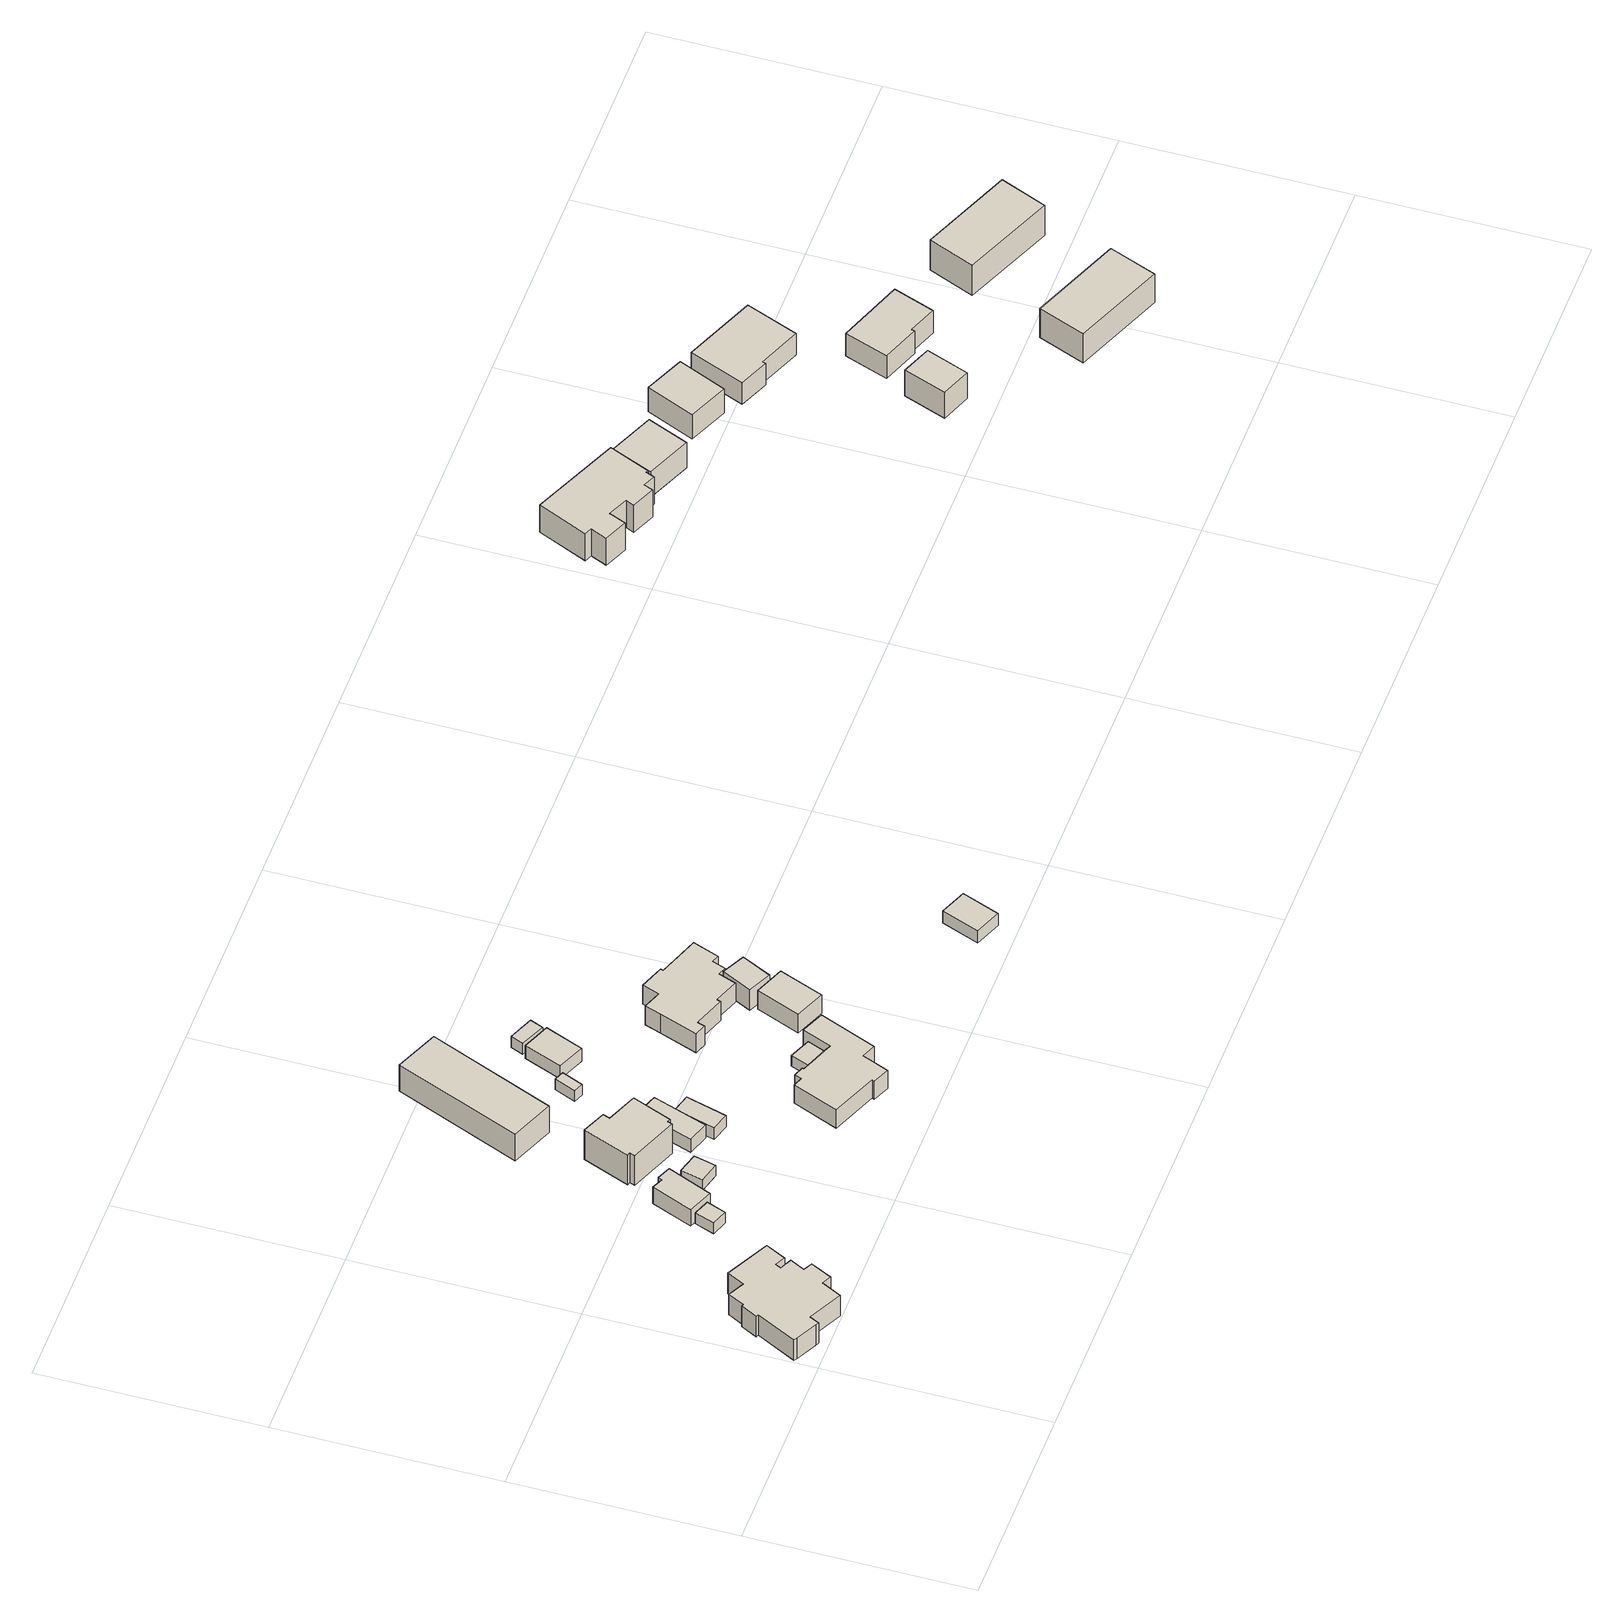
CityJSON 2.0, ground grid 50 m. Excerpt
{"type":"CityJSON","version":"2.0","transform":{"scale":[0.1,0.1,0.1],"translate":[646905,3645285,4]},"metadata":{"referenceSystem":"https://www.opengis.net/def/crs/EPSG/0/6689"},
"CityObjects":{
"building1":{"type":"Building","attributes":{"対照番号":"32288","class":"3001","usage":"411","yearOfConstruction":1990,"measuredHeight":8.7,"storeysAboveGround":1,"storeysBelowGround":0,"RiverFloodingRiskAttribute.description":"1","RiverFloodingRiskAttribute.rank":"3","RiverFloodingRiskAttribute.depth":3.12,"RiverFloodingRiskAttribute.adminType":"1","RiverFloodingRiskAttribute.scale":"2","RiverFloodingRiskAttribute.duration":60.3,"HighTideRiskAttribute.description":"1","HighTideRiskAttribute.rankOrg":"4","HighTideRiskAttribute.depth":1.62,"BuildingDetailAttribute.totalFloorArea":194,"BuildingDetailAttribute.buildingFootprintArea":194,"BuildingDetailAttribute.buildingStructureType":"601","BuildingDetailAttribute.buildingStructureOrgType":"601","BuildingDetailAttribute.urbanPlanType":"21","BuildingDetailAttribute.majorUsage":"411","BuildingDetailAttribute.orgUsage2":"4111","BuildingDetailAttribute.surveyYear":2022,"BuildingIDAttribute.prefecture":"43","BuildingIDAttribute.city":"43206"},"geometry":[{"type":"Solid","lod":"1","boundaries":[[[[0,1,2,3,4,5,6,7,8,9,10,11,12,13,14,15,16,17,18,19,20,21]],[[20,22,23,21]],[[19,24,22,20]],[[18,25,24,19]],[[17,26,25,18]],[[16,27,26,17]],[[15,28,27,16]],[[14,29,28,15]],[[13,30,29,14]],[[12,31,30,13]],[[11,32,31,12]],[[10,33,32,11]],[[9,34,33,10]],[[8,35,34,9]],[[7,36,35,8]],[[6,37,36,7]],[[5,38,37,6]],[[4,39,38,5]],[[3,40,39,4]],[[2,41,40,3]],[[1,42,41,2]],[[0,43,42,1]],[[21,23,43,0]],[[22,24,25,26,27,28,29,30,31,32,33,34,35,36,37,38,39,40,41,42,43,23]]]]}]},
"building2":{"type":"Building","attributes":{"対照番号":"32298","class":"3001","usage":"411","yearOfConstruction":"0001","measuredHeight":3.8,"storeysAboveGround":1,"storeysBelowGround":0,"RiverFloodingRiskAttribute.description":"1","RiverFloodingRiskAttribute.rank":"3","RiverFloodingRiskAttribute.depth":3.65,"RiverFloodingRiskAttribute.adminType":"1","RiverFloodingRiskAttribute.scale":"2","RiverFloodingRiskAttribute.duration":28.4,"HighTideRiskAttribute.description":"1","HighTideRiskAttribute.rankOrg":"4","HighTideRiskAttribute.depth":1.99,"BuildingDetailAttribute.totalFloorArea":18,"BuildingDetailAttribute.buildingFootprintArea":18,"BuildingDetailAttribute.buildingStructureType":"601","BuildingDetailAttribute.buildingStructureOrgType":"601","BuildingDetailAttribute.urbanPlanType":"21","BuildingDetailAttribute.majorUsage":"411","BuildingDetailAttribute.orgUsage2":"4111","BuildingDetailAttribute.surveyYear":2022,"BuildingIDAttribute.prefecture":"43","BuildingIDAttribute.city":"43206"},"geometry":[{"type":"Solid","lod":"1","boundaries":[[[[44,45,46,47]],[[46,48,49,47]],[[45,50,48,46]],[[44,51,50,45]],[[47,49,51,44]],[[48,50,51,49]]]]}]},
"building3":{"type":"Building","attributes":{"対照番号":"32300","class":"3001","usage":"411","yearOfConstruction":"0001","measuredHeight":5.2,"storeysAboveGround":2,"storeysBelowGround":0,"RiverFloodingRiskAttribute.description":"1","RiverFloodingRiskAttribute.rank":"3","RiverFloodingRiskAttribute.depth":3.35,"RiverFloodingRiskAttribute.adminType":"1","RiverFloodingRiskAttribute.scale":"2","RiverFloodingRiskAttribute.duration":28.4,"HighTideRiskAttribute.description":"1","HighTideRiskAttribute.rankOrg":"4","HighTideRiskAttribute.depth":1.84,"BuildingDetailAttribute.totalFloorArea":95,"BuildingDetailAttribute.buildingFootprintArea":63,"BuildingDetailAttribute.buildingStructureType":"601","BuildingDetailAttribute.buildingStructureOrgType":"601","BuildingDetailAttribute.urbanPlanType":"21","BuildingDetailAttribute.majorUsage":"411","BuildingDetailAttribute.orgUsage2":"4111","BuildingDetailAttribute.surveyYear":2022,"BuildingIDAttribute.prefecture":"43","BuildingIDAttribute.city":"43206"},"geometry":[{"type":"Solid","lod":"1","boundaries":[[[[52,53,54,55,56,57]],[[56,58,59,57]],[[55,60,58,56]],[[54,61,60,55]],[[53,62,61,54]],[[52,63,62,53]],[[57,59,63,52]],[[58,60,61,62,63,59]]]]}]},
"building4":{"type":"Building","attributes":{"対照番号":"32299","class":"3001","usage":"411","yearOfConstruction":"0001","measuredHeight":-9999,"storeysAboveGround":1,"storeysBelowGround":0,"RiverFloodingRiskAttribute.description":"1","RiverFloodingRiskAttribute.rank":"3","RiverFloodingRiskAttribute.depth":3.35,"RiverFloodingRiskAttribute.adminType":"1","RiverFloodingRiskAttribute.scale":"2","RiverFloodingRiskAttribute.duration":28.4,"HighTideRiskAttribute.description":"1","HighTideRiskAttribute.rankOrg":"4","HighTideRiskAttribute.depth":1.62,"BuildingDetailAttribute.totalFloorArea":25,"BuildingDetailAttribute.buildingFootprintArea":25,"BuildingDetailAttribute.buildingStructureType":"601","BuildingDetailAttribute.buildingStructureOrgType":"601","BuildingDetailAttribute.urbanPlanType":"21","BuildingDetailAttribute.majorUsage":"411","BuildingDetailAttribute.orgUsage2":"4111","BuildingDetailAttribute.surveyYear":2022,"BuildingIDAttribute.prefecture":"43","BuildingIDAttribute.city":"43206"},"geometry":[{"type":"Solid","lod":"1","boundaries":[[[[64,65,66,67]],[[66,68,69,67]],[[65,70,68,66]],[[64,71,70,65]],[[67,69,71,64]],[[68,70,71,69]]]]}]},
"building5":{"type":"Building","attributes":{"対照番号":"32366","class":"3001","usage":"411","yearOfConstruction":2004,"measuredHeight":9.6,"storeysAboveGround":2,"storeysBelowGround":0,"RiverFloodingRiskAttribute.description":"1","RiverFloodingRiskAttribute.rank":"1","RiverFloodingRiskAttribute.depth":0.43,"RiverFloodingRiskAttribute.adminType":"1","RiverFloodingRiskAttribute.scale":"1","RiverFloodingRiskAttribute.duration":62.7,"HighTideRiskAttribute.description":"1","HighTideRiskAttribute.rankOrg":"4","HighTideRiskAttribute.depth":1.63,"BuildingDetailAttribute.totalFloorArea":140,"BuildingDetailAttribute.buildingFootprintArea":93,"BuildingDetailAttribute.buildingStructureType":"601","BuildingDetailAttribute.buildingStructureOrgType":"601","BuildingDetailAttribute.urbanPlanType":"21","BuildingDetailAttribute.majorUsage":"411","BuildingDetailAttribute.orgUsage2":"4111","BuildingDetailAttribute.surveyYear":2022,"BuildingIDAttribute.prefecture":"43","BuildingIDAttribute.city":"43206"},"geometry":[{"type":"Solid","lod":"1","boundaries":[[[[72,73,74,75,76,77,78,79,80,81]],[[80,82,83,81]],[[79,84,82,80]],[[78,85,84,79]],[[77,86,85,78]],[[76,87,86,77]],[[75,88,87,76]],[[74,89,88,75]],[[73,90,89,74]],[[72,91,90,73]],[[81,83,91,72]],[[82,84,85,86,87,88,89,90,91,83]]]]}]},
"building6":{"type":"Building","attributes":{"対照番号":"32364","class":"3001","usage":"411","yearOfConstruction":1991,"measuredHeight":5.1,"storeysAboveGround":1,"storeysBelowGround":0,"RiverFloodingRiskAttribute.description":"1","RiverFloodingRiskAttribute.rank":"3","RiverFloodingRiskAttribute.depth":3.1,"RiverFloodingRiskAttribute.adminType":"1","RiverFloodingRiskAttribute.scale":"2","RiverFloodingRiskAttribute.duration":22.8,"HighTideRiskAttribute.description":"1","HighTideRiskAttribute.rankOrg":"4","HighTideRiskAttribute.depth":1.62,"BuildingDetailAttribute.totalFloorArea":41,"BuildingDetailAttribute.buildingFootprintArea":41,"BuildingDetailAttribute.buildingStructureType":"601","BuildingDetailAttribute.buildingStructureOrgType":"601","BuildingDetailAttribute.urbanPlanType":"21","BuildingDetailAttribute.majorUsage":"411","BuildingDetailAttribute.orgUsage2":"4111","BuildingDetailAttribute.surveyYear":2022,"BuildingIDAttribute.prefecture":"43","BuildingIDAttribute.city":"43206"},"geometry":[{"type":"Solid","lod":"1","boundaries":[[[[92,93,94,95]],[[94,96,97,95]],[[93,98,96,94]],[[92,99,98,93]],[[95,97,99,92]],[[96,98,99,97]]]]}]},
"building7":{"type":"Building","attributes":{"対照番号":"32301","class":"3001","usage":"411","yearOfConstruction":1991,"measuredHeight":3.8,"storeysAboveGround":1,"storeysBelowGround":0,"RiverFloodingRiskAttribute.description":"1","RiverFloodingRiskAttribute.rank":"3","RiverFloodingRiskAttribute.depth":3.13,"RiverFloodingRiskAttribute.adminType":"1","RiverFloodingRiskAttribute.scale":"2","RiverFloodingRiskAttribute.duration":22.8,"HighTideRiskAttribute.description":"1","HighTideRiskAttribute.rankOrg":"4","HighTideRiskAttribute.depth":1.7,"BuildingDetailAttribute.totalFloorArea":40,"BuildingDetailAttribute.buildingFootprintArea":40,"BuildingDetailAttribute.buildingStructureType":"601","BuildingDetailAttribute.buildingStructureOrgType":"601","BuildingDetailAttribute.urbanPlanType":"21","BuildingDetailAttribute.majorUsage":"411","BuildingDetailAttribute.orgUsage2":"4111","BuildingDetailAttribute.surveyYear":2022,"BuildingIDAttribute.prefecture":"43","BuildingIDAttribute.city":"43206"},"geometry":[{"type":"Solid","lod":"1","boundaries":[[[[100,101,102,103]],[[102,104,105,103]],[[101,106,104,102]],[[100,107,106,101]],[[103,105,107,100]],[[104,106,107,105]]]]}]},
"building8":{"type":"Building","attributes":{"対照番号":"32367","class":"3001","usage":"412","yearOfConstruction":2014,"measuredHeight":8.2,"storeysAboveGround":2,"storeysBelowGround":0,"RiverFloodingRiskAttribute.description":"1","RiverFloodingRiskAttribute.rank":"1","RiverFloodingRiskAttribute.depth":0.43,"RiverFloodingRiskAttribute.adminType":"1","RiverFloodingRiskAttribute.scale":"1","RiverFloodingRiskAttribute.duration":63.8,"HighTideRiskAttribute.description":"1","HighTideRiskAttribute.rankOrg":"4","HighTideRiskAttribute.depth":3,"BuildingDetailAttribute.totalFloorArea":377,"BuildingDetailAttribute.buildingFootprintArea":252,"BuildingDetailAttribute.buildingStructureType":"601","BuildingDetailAttribute.buildingStructureOrgType":"601","BuildingDetailAttribute.urbanPlanType":"21","BuildingDetailAttribute.majorUsage":"412","BuildingDetailAttribute.orgUsage2":"4121","BuildingDetailAttribute.surveyYear":2022,"BuildingIDAttribute.prefecture":"43","BuildingIDAttribute.city":"43206"},"geometry":[{"type":"Solid","lod":"1","boundaries":[[[[108,109,110,111]],[[110,112,113,111]],[[109,114,112,110]],[[108,115,114,109]],[[111,113,115,108]],[[112,114,115,113]]]]}]},
"building9":{"type":"Building","attributes":{"class":"3001","usage":"461","yearOfConstruction":"0001","measuredHeight":-9999,"storeysAboveGround":9999,"storeysBelowGround":9999,"RiverFloodingRiskAttribute.description":"1","RiverFloodingRiskAttribute.rank":"3","RiverFloodingRiskAttribute.depth":3.61,"RiverFloodingRiskAttribute.adminType":"1","RiverFloodingRiskAttribute.scale":"2","RiverFloodingRiskAttribute.duration":25.5,"HighTideRiskAttribute.description":"1","HighTideRiskAttribute.rankOrg":"4","HighTideRiskAttribute.depth":2.07,"BuildingDetailAttribute.totalFloorArea":-9999,"BuildingDetailAttribute.buildingFootprintArea":-9999,"BuildingDetailAttribute.buildingStructureType":"611","BuildingDetailAttribute.buildingStructureOrgType":"611","BuildingDetailAttribute.urbanPlanType":"21","BuildingDetailAttribute.majorUsage":"461","BuildingDetailAttribute.orgUsage2":"9999","BuildingDetailAttribute.surveyYear":"0001","BuildingIDAttribute.prefecture":"43","BuildingIDAttribute.city":"43206"},"geometry":[{"type":"Solid","lod":"1","boundaries":[[[[116,117,118,119]],[[118,120,121,119]],[[117,122,120,118]],[[116,123,122,117]],[[119,121,123,116]],[[120,122,123,121]]]]}]},
"building10":{"type":"Building","attributes":{"class":"3001","usage":"411","yearOfConstruction":2005,"measuredHeight":8.3,"storeysAboveGround":2,"storeysBelowGround":0,"RiverFloodingRiskAttribute.description":"1","RiverFloodingRiskAttribute.rank":"3","RiverFloodingRiskAttribute.depth":3.35,"RiverFloodingRiskAttribute.adminType":"1","RiverFloodingRiskAttribute.scale":"2","RiverFloodingRiskAttribute.duration":25.8,"HighTideRiskAttribute.description":"1","HighTideRiskAttribute.rankOrg":"4","HighTideRiskAttribute.depth":1.9,"BuildingDetailAttribute.totalFloorArea":169,"BuildingDetailAttribute.buildingFootprintArea":109,"BuildingDetailAttribute.buildingStructureType":"601","BuildingDetailAttribute.buildingStructureOrgType":"601","BuildingDetailAttribute.urbanPlanType":"21","BuildingDetailAttribute.majorUsage":"411","BuildingDetailAttribute.orgUsage2":"4111","BuildingDetailAttribute.surveyYear":2022,"BuildingIDAttribute.prefecture":"43","BuildingIDAttribute.city":"43206"},"geometry":[{"type":"Solid","lod":"1","boundaries":[[[[124,125,126,127,128,129,130,131,132,133,134,135,136,137,138,139,140,141]],[[140,142,143,141]],[[139,144,142,140]],[[138,145,144,139]],[[137,146,145,138]],[[136,147,146,137]],[[135,148,147,136]],[[134,149,148,135]],[[133,150,149,134]],[[132,151,150,133]],[[131,152,151,132]],[[130,153,152,131]],[[129,154,153,130]],[[128,155,154,129]],[[127,156,155,128]],[[126,157,156,127]],[[125,158,157,126]],[[124,159,158,125]],[[141,143,159,124]],[[142,144,145,146,147,148,149,150,151,152,153,154,155,156,157,158,159,143]]]]}]},
"building11":{"type":"Building","attributes":{"class":"3003","usage":"461","yearOfConstruction":"0001","measuredHeight":-9999,"storeysAboveGround":9999,"storeysBelowGround":9999,"RiverFloodingRiskAttribute.description":"1","RiverFloodingRiskAttribute.rank":"3","RiverFloodingRiskAttribute.depth":3.3,"RiverFloodingRiskAttribute.adminType":"1","RiverFloodingRiskAttribute.scale":"2","RiverFloodingRiskAttribute.duration":25.8,"HighTideRiskAttribute.description":"1","HighTideRiskAttribute.rankOrg":"4","HighTideRiskAttribute.depth":1.84,"BuildingDetailAttribute.totalFloorArea":-9999,"BuildingDetailAttribute.buildingFootprintArea":-9999,"BuildingDetailAttribute.buildingStructureType":"611","BuildingDetailAttribute.buildingStructureOrgType":"611","BuildingDetailAttribute.urbanPlanType":"21","BuildingDetailAttribute.majorUsage":"461","BuildingDetailAttribute.orgUsage2":"9999","BuildingDetailAttribute.surveyYear":"0001","BuildingIDAttribute.prefecture":"43","BuildingIDAttribute.city":"43206"},"geometry":[{"type":"Solid","lod":"1","boundaries":[[[[160,161,162,163,164,165]],[[164,166,167,165]],[[163,168,166,164]],[[162,169,168,163]],[[161,170,169,162]],[[160,171,170,161]],[[165,167,171,160]],[[166,168,169,170,171,167]]]]}]},
"building12":{"type":"Building","attributes":{"class":"3001","usage":"461","yearOfConstruction":"0001","measuredHeight":4,"storeysAboveGround":9999,"storeysBelowGround":9999,"RiverFloodingRiskAttribute.description":"1","RiverFloodingRiskAttribute.rank":"3","RiverFloodingRiskAttribute.depth":3.27,"RiverFloodingRiskAttribute.adminType":"1","RiverFloodingRiskAttribute.scale":"2","RiverFloodingRiskAttribute.duration":27.8,"HighTideRiskAttribute.description":"1","HighTideRiskAttribute.rankOrg":"4","HighTideRiskAttribute.depth":1.84,"BuildingDetailAttribute.totalFloorArea":-9999,"BuildingDetailAttribute.buildingFootprintArea":-9999,"BuildingDetailAttribute.buildingStructureType":"611","BuildingDetailAttribute.buildingStructureOrgType":"611","BuildingDetailAttribute.urbanPlanType":"21","BuildingDetailAttribute.majorUsage":"461","BuildingDetailAttribute.orgUsage2":"9999","BuildingDetailAttribute.surveyYear":"0001","BuildingIDAttribute.prefecture":"43","BuildingIDAttribute.city":"43206"},"geometry":[{"type":"Solid","lod":"1","boundaries":[[[[172,173,174,175]],[[174,176,177,175]],[[173,178,176,174]],[[172,179,178,173]],[[175,177,179,172]],[[176,178,179,177]]]]}]},
"building13":{"type":"Building","attributes":{"class":"3001","usage":"461","yearOfConstruction":"0001","measuredHeight":3.3,"storeysAboveGround":9999,"storeysBelowGround":9999,"RiverFloodingRiskAttribute.description":"1","RiverFloodingRiskAttribute.rank":"3","RiverFloodingRiskAttribute.depth":3.32,"RiverFloodingRiskAttribute.adminType":"1","RiverFloodingRiskAttribute.scale":"2","RiverFloodingRiskAttribute.duration":27.8,"HighTideRiskAttribute.description":"1","HighTideRiskAttribute.rankOrg":"4","HighTideRiskAttribute.depth":1.83,"BuildingDetailAttribute.totalFloorArea":-9999,"BuildingDetailAttribute.buildingFootprintArea":-9999,"BuildingDetailAttribute.buildingStructureType":"611","BuildingDetailAttribute.buildingStructureOrgType":"611","BuildingDetailAttribute.urbanPlanType":"21","BuildingDetailAttribute.majorUsage":"461","BuildingDetailAttribute.orgUsage2":"9999","BuildingDetailAttribute.surveyYear":"0001","BuildingIDAttribute.prefecture":"43","BuildingIDAttribute.city":"43206"},"geometry":[{"type":"Solid","lod":"1","boundaries":[[[[180,181,182,183]],[[182,184,185,183]],[[181,186,184,182]],[[180,187,186,181]],[[183,185,187,180]],[[184,186,187,185]]]]}]},
"building14":{"type":"Building","attributes":{"対照番号":"32304","class":"3001","usage":"411","yearOfConstruction":"0001","measuredHeight":5.9,"storeysAboveGround":2,"storeysBelowGround":0,"RiverFloodingRiskAttribute.description":"1","RiverFloodingRiskAttribute.rank":"3","RiverFloodingRiskAttribute.depth":3.44,"RiverFloodingRiskAttribute.adminType":"1","RiverFloodingRiskAttribute.scale":"2","RiverFloodingRiskAttribute.duration":25.8,"HighTideRiskAttribute.description":"1","HighTideRiskAttribute.rankOrg":"4","HighTideRiskAttribute.depth":2.12,"BuildingDetailAttribute.totalFloorArea":116,"BuildingDetailAttribute.buildingFootprintArea":77,"BuildingDetailAttribute.buildingStructureType":"601","BuildingDetailAttribute.buildingStructureOrgType":"601","BuildingDetailAttribute.urbanPlanType":"21","BuildingDetailAttribute.majorUsage":"411","BuildingDetailAttribute.orgUsage2":"4111","BuildingDetailAttribute.surveyYear":2022,"BuildingIDAttribute.prefecture":"43","BuildingIDAttribute.city":"43206"},"geometry":[{"type":"Solid","lod":"1","boundaries":[[[[188,189,190,191]],[[190,192,193,191]],[[189,194,192,190]],[[188,195,194,189]],[[191,193,195,188]],[[192,194,195,193]]]]}]},
"building15":{"type":"Building","attributes":{"対照番号":"32365","class":"3001","usage":"411","yearOfConstruction":"0001","measuredHeight":6.8,"storeysAboveGround":2,"storeysBelowGround":0,"RiverFloodingRiskAttribute.description":"1","RiverFloodingRiskAttribute.rank":"3","RiverFloodingRiskAttribute.depth":3.14,"RiverFloodingRiskAttribute.adminType":"1","RiverFloodingRiskAttribute.scale":"2","RiverFloodingRiskAttribute.duration":23.8,"HighTideRiskAttribute.description":"1","HighTideRiskAttribute.rankOrg":"4","HighTideRiskAttribute.depth":1.71,"BuildingDetailAttribute.totalFloorArea":386,"BuildingDetailAttribute.buildingFootprintArea":257,"BuildingDetailAttribute.buildingStructureType":"601","BuildingDetailAttribute.buildingStructureOrgType":"601","BuildingDetailAttribute.urbanPlanType":"21","BuildingDetailAttribute.majorUsage":"411","BuildingDetailAttribute.orgUsage2":"4111","BuildingDetailAttribute.surveyYear":2022,"BuildingIDAttribute.prefecture":"43","BuildingIDAttribute.city":"43206"},"geometry":[{"type":"Solid","lod":"1","boundaries":[[[[196,197,198,199,200,201,202,203,204,205,206,207,208,209,210,211,212,213]],[[212,214,215,213]],[[211,216,214,212]],[[210,217,216,211]],[[209,218,217,210]],[[208,219,218,209]],[[207,220,219,208]],[[206,221,220,207]],[[205,222,221,206]],[[204,223,222,205]],[[203,224,223,204]],[[202,225,224,203]],[[201,226,225,202]],[[200,227,226,201]],[[199,228,227,200]],[[198,229,228,199]],[[197,230,229,198]],[[196,231,230,197]],[[213,215,231,196]],[[214,216,217,218,219,220,221,222,223,224,225,226,227,228,229,230,231,215]]]]}]},
"building16":{"type":"Building","attributes":{"対照番号":"32305","class":"3001","usage":"411","yearOfConstruction":"0001","measuredHeight":6.2,"storeysAboveGround":1,"storeysBelowGround":0,"RiverFloodingRiskAttribute.description":"1","RiverFloodingRiskAttribute.rank":"3","RiverFloodingRiskAttribute.depth":3.14,"RiverFloodingRiskAttribute.adminType":"1","RiverFloodingRiskAttribute.scale":"2","RiverFloodingRiskAttribute.duration":23.8,"HighTideRiskAttribute.description":"1","HighTideRiskAttribute.rankOrg":"4","HighTideRiskAttribute.depth":2.09,"BuildingDetailAttribute.totalFloorArea":43,"BuildingDetailAttribute.buildingFootprintArea":43,"BuildingDetailAttribute.buildingStructureType":"601","BuildingDetailAttribute.buildingStructureOrgType":"601","BuildingDetailAttribute.urbanPlanType":"21","BuildingDetailAttribute.majorUsage":"411","BuildingDetailAttribute.orgUsage2":"4111","BuildingDetailAttribute.surveyYear":2022,"BuildingIDAttribute.prefecture":"43","BuildingIDAttribute.city":"43206"},"geometry":[{"type":"Solid","lod":"1","boundaries":[[[[232,233,234,235]],[[234,236,237,235]],[[233,238,236,234]],[[232,239,238,233]],[[235,237,239,232]],[[236,238,239,237]]]]}]},
"building17":{"type":"Building","attributes":{"class":"3001","usage":"461","yearOfConstruction":"0001","measuredHeight":5.1,"storeysAboveGround":9999,"storeysBelowGround":9999,"RiverFloodingRiskAttribute.description":"1","RiverFloodingRiskAttribute.rank":"2","RiverFloodingRiskAttribute.depth":2.89,"RiverFloodingRiskAttribute.adminType":"1","RiverFloodingRiskAttribute.scale":"2","RiverFloodingRiskAttribute.duration":25.2,"HighTideRiskAttribute.description":"1","HighTideRiskAttribute.rankOrg":"4","HighTideRiskAttribute.depth":1.3,"BuildingDetailAttribute.totalFloorArea":-9999,"BuildingDetailAttribute.buildingFootprintArea":-9999,"BuildingDetailAttribute.buildingStructureType":"611","BuildingDetailAttribute.buildingStructureOrgType":"611","BuildingDetailAttribute.urbanPlanType":"21","BuildingDetailAttribute.majorUsage":"461","BuildingDetailAttribute.orgUsage2":"9999","BuildingDetailAttribute.surveyYear":"0001","BuildingIDAttribute.prefecture":"43","BuildingIDAttribute.city":"43206"},"geometry":[{"type":"Solid","lod":"1","boundaries":[[[[240,241,242,243]],[[242,244,245,243]],[[241,246,244,242]],[[240,247,246,241]],[[243,245,247,240]],[[244,246,247,245]]]]}]},
"building18":{"type":"Building","attributes":{"対照番号":"32369","class":"3001","usage":"411","yearOfConstruction":1993,"measuredHeight":10.1,"storeysAboveGround":2,"storeysBelowGround":0,"RiverFloodingRiskAttribute.description":"1","RiverFloodingRiskAttribute.rank":"2","RiverFloodingRiskAttribute.depth":2.75,"RiverFloodingRiskAttribute.adminType":"1","RiverFloodingRiskAttribute.scale":"2","RiverFloodingRiskAttribute.duration":59.6,"HighTideRiskAttribute.description":"1","HighTideRiskAttribute.rankOrg":"4","HighTideRiskAttribute.depth":1.45,"BuildingDetailAttribute.totalFloorArea":274,"BuildingDetailAttribute.buildingFootprintArea":217,"BuildingDetailAttribute.buildingStructureType":"601","BuildingDetailAttribute.buildingStructureOrgType":"601","BuildingDetailAttribute.urbanPlanType":"21","BuildingDetailAttribute.majorUsage":"411","BuildingDetailAttribute.orgUsage2":"4111","BuildingDetailAttribute.surveyYear":2022,"BuildingIDAttribute.prefecture":"43","BuildingIDAttribute.city":"43206"},"geometry":[{"type":"Solid","lod":"1","boundaries":[[[[248,249,250,251,252,253,254,255,256,257,258,259,260,261]],[[260,262,263,261]],[[259,264,262,260]],[[258,265,264,259]],[[257,266,265,258]],[[256,267,266,257]],[[255,268,267,256]],[[254,269,268,255]],[[253,270,269,254]],[[252,271,270,253]],[[251,272,271,252]],[[250,273,272,251]],[[249,274,273,250]],[[248,275,274,249]],[[261,263,275,248]],[[262,264,265,266,267,268,269,270,271,272,273,274,275,263]]]]}]},
"building19":{"type":"Building","attributes":{"対照番号":"32373","class":"3001","usage":"411","yearOfConstruction":1993,"measuredHeight":8.3,"storeysAboveGround":1,"storeysBelowGround":0,"RiverFloodingRiskAttribute.description":"1","RiverFloodingRiskAttribute.rank":"2","RiverFloodingRiskAttribute.depth":2.82,"RiverFloodingRiskAttribute.adminType":"1","RiverFloodingRiskAttribute.scale":"2","RiverFloodingRiskAttribute.duration":59.4,"HighTideRiskAttribute.description":"1","HighTideRiskAttribute.rankOrg":"4","HighTideRiskAttribute.depth":2.11,"BuildingDetailAttribute.totalFloorArea":74,"BuildingDetailAttribute.buildingFootprintArea":74,"BuildingDetailAttribute.buildingStructureType":"604","BuildingDetailAttribute.buildingStructureOrgType":"604","BuildingDetailAttribute.urbanPlanType":"21","BuildingDetailAttribute.majorUsage":"411","BuildingDetailAttribute.orgUsage2":"4111","BuildingDetailAttribute.surveyYear":2022,"BuildingIDAttribute.prefecture":"43","BuildingIDAttribute.city":"43206"},"geometry":[{"type":"Solid","lod":"1","boundaries":[[[[276,277,278,279]],[[278,280,281,279]],[[277,282,280,278]],[[276,283,282,277]],[[279,281,283,276]],[[280,282,283,281]]]]}]},
"building20":{"type":"Building","attributes":{"対照番号":"32368","class":"3001","usage":"411","yearOfConstruction":1992,"measuredHeight":7.7,"storeysAboveGround":2,"storeysBelowGround":0,"RiverFloodingRiskAttribute.description":"1","RiverFloodingRiskAttribute.rank":"3","RiverFloodingRiskAttribute.depth":3.22,"RiverFloodingRiskAttribute.adminType":"1","RiverFloodingRiskAttribute.scale":"2","RiverFloodingRiskAttribute.duration":59.4,"HighTideRiskAttribute.description":"1","HighTideRiskAttribute.rankOrg":"4","HighTideRiskAttribute.depth":1.27,"BuildingDetailAttribute.totalFloorArea":127,"BuildingDetailAttribute.buildingFootprintArea":85,"BuildingDetailAttribute.buildingStructureType":"601","BuildingDetailAttribute.buildingStructureOrgType":"601","BuildingDetailAttribute.urbanPlanType":"21","BuildingDetailAttribute.majorUsage":"411","BuildingDetailAttribute.orgUsage2":"4111","BuildingDetailAttribute.surveyYear":2022,"BuildingIDAttribute.prefecture":"43","BuildingIDAttribute.city":"43206"},"geometry":[{"type":"Solid","lod":"1","boundaries":[[[[284,285,286,287]],[[286,288,289,287]],[[285,290,288,286]],[[284,291,290,285]],[[287,289,291,284]],[[288,290,291,289]]]]}]},
"building21":{"type":"Building","attributes":{"対照番号":"32372","class":"3001","usage":"411","yearOfConstruction":1996,"measuredHeight":7.5,"storeysAboveGround":2,"storeysBelowGround":0,"RiverFloodingRiskAttribute.description":"1","RiverFloodingRiskAttribute.rank":"2","RiverFloodingRiskAttribute.depth":2.73,"RiverFloodingRiskAttribute.adminType":"1","RiverFloodingRiskAttribute.scale":"2","RiverFloodingRiskAttribute.duration":57,"HighTideRiskAttribute.description":"1","HighTideRiskAttribute.rankOrg":"4","HighTideRiskAttribute.depth":1.29,"BuildingDetailAttribute.totalFloorArea":117,"BuildingDetailAttribute.buildingFootprintArea":58,"BuildingDetailAttribute.buildingStructureType":"604","BuildingDetailAttribute.buildingStructureOrgType":"604","BuildingDetailAttribute.urbanPlanType":"21","BuildingDetailAttribute.majorUsage":"411","BuildingDetailAttribute.orgUsage2":"4111","BuildingDetailAttribute.surveyYear":2022,"BuildingIDAttribute.prefecture":"43","BuildingIDAttribute.city":"43206"},"geometry":[{"type":"Solid","lod":"1","boundaries":[[[[292,293,294,295]],[[294,296,297,295]],[[293,298,296,294]],[[292,299,298,293]],[[295,297,299,292]],[[296,298,299,297]]]]}]},
"building22":{"type":"Building","attributes":{"対照番号":"32370","class":"3001","usage":"411","yearOfConstruction":1992,"measuredHeight":8.5,"storeysAboveGround":2,"storeysBelowGround":0,"RiverFloodingRiskAttribute.description":"1","RiverFloodingRiskAttribute.rank":"2","RiverFloodingRiskAttribute.depth":2.79,"RiverFloodingRiskAttribute.adminType":"1","RiverFloodingRiskAttribute.scale":"2","RiverFloodingRiskAttribute.duration":22.6,"HighTideRiskAttribute.description":"1","HighTideRiskAttribute.rankOrg":"4","HighTideRiskAttribute.depth":1.85,"BuildingDetailAttribute.totalFloorArea":197,"BuildingDetailAttribute.buildingFootprintArea":163,"BuildingDetailAttribute.buildingStructureType":"601","BuildingDetailAttribute.buildingStructureOrgType":"601","BuildingDetailAttribute.urbanPlanType":"21","BuildingDetailAttribute.majorUsage":"411","BuildingDetailAttribute.orgUsage2":"4111","BuildingDetailAttribute.surveyYear":2022,"BuildingIDAttribute.prefecture":"43","BuildingIDAttribute.city":"43206"},"geometry":[{"type":"Solid","lod":"1","boundaries":[[[[300,301,302,303,304,305]],[[304,306,307,305]],[[303,308,306,304]],[[302,309,308,303]],[[301,310,309,302]],[[300,311,310,301]],[[305,307,311,300]],[[306,308,309,310,311,307]]]]}]},
"building23":{"type":"Building","attributes":{"対照番号":"32371","class":"3001","usage":"411","yearOfConstruction":1995,"measuredHeight":8.6,"storeysAboveGround":2,"storeysBelowGround":0,"RiverFloodingRiskAttribute.description":"1","RiverFloodingRiskAttribute.rank":"2","RiverFloodingRiskAttribute.depth":2.71,"RiverFloodingRiskAttribute.adminType":"1","RiverFloodingRiskAttribute.scale":"2","RiverFloodingRiskAttribute.duration":60.8,"HighTideRiskAttribute.description":"1","HighTideRiskAttribute.rankOrg":"4","HighTideRiskAttribute.depth":1.96,"BuildingDetailAttribute.totalFloorArea":251,"BuildingDetailAttribute.buildingFootprintArea":126,"BuildingDetailAttribute.buildingStructureType":"604","BuildingDetailAttribute.buildingStructureOrgType":"604","BuildingDetailAttribute.urbanPlanType":"21","BuildingDetailAttribute.majorUsage":"411","BuildingDetailAttribute.orgUsage2":"4111","BuildingDetailAttribute.surveyYear":2022,"BuildingIDAttribute.prefecture":"43","BuildingIDAttribute.city":"43206"},"geometry":[{"type":"Solid","lod":"1","boundaries":[[[[312,313,314,315,316,317]],[[316,318,319,317]],[[315,320,318,316]],[[314,321,320,315]],[[313,322,321,314]],[[312,323,322,313]],[[317,319,323,312]],[[318,320,321,322,323,319]]]]}]},
"building24":{"type":"Building","attributes":{"対照番号":"32363","class":"3001","usage":"412","yearOfConstruction":2009,"measuredHeight":9.2,"storeysAboveGround":2,"storeysBelowGround":0,"RiverFloodingRiskAttribute.description":"1","RiverFloodingRiskAttribute.rank":"3","RiverFloodingRiskAttribute.depth":4.26,"RiverFloodingRiskAttribute.adminType":"1","RiverFloodingRiskAttribute.scale":"2","RiverFloodingRiskAttribute.duration":66.9,"HighTideRiskAttribute.description":"1","HighTideRiskAttribute.rankOrg":"4","HighTideRiskAttribute.depth":2.57,"BuildingDetailAttribute.totalFloorArea":294,"BuildingDetailAttribute.buildingFootprintArea":196,"BuildingDetailAttribute.buildingStructureType":"601","BuildingDetailAttribute.buildingStructureOrgType":"601","BuildingDetailAttribute.urbanPlanType":"21","BuildingDetailAttribute.majorUsage":"412","BuildingDetailAttribute.orgUsage2":"4121","BuildingDetailAttribute.surveyYear":2022,"BuildingIDAttribute.prefecture":"43","BuildingIDAttribute.city":"43206"},"geometry":[{"type":"Solid","lod":"1","boundaries":[[[[324,325,326,327]],[[326,328,329,327]],[[325,330,328,326]],[[324,331,330,325]],[[327,329,331,324]],[[328,330,331,329]]]]}]},
"building25":{"type":"Building","attributes":{"対照番号":"32421","class":"3001","usage":"412","yearOfConstruction":2009,"measuredHeight":9.9,"storeysAboveGround":2,"storeysBelowGround":0,"RiverFloodingRiskAttribute.description":"1","RiverFloodingRiskAttribute.rank":"3","RiverFloodingRiskAttribute.depth":4.21,"RiverFloodingRiskAttribute.adminType":"1","RiverFloodingRiskAttribute.scale":"2","RiverFloodingRiskAttribute.duration":67.3,"HighTideRiskAttribute.description":"1","HighTideRiskAttribute.rankOrg":"4","HighTideRiskAttribute.depth":2.73,"BuildingDetailAttribute.totalFloorArea":291,"BuildingDetailAttribute.buildingFootprintArea":194,"BuildingDetailAttribute.buildingStructureType":"601","BuildingDetailAttribute.buildingStructureOrgType":"601","BuildingDetailAttribute.urbanPlanType":"21","BuildingDetailAttribute.majorUsage":"412","BuildingDetailAttribute.orgUsage2":"4121","BuildingDetailAttribute.surveyYear":2022,"BuildingIDAttribute.prefecture":"43","BuildingIDAttribute.city":"43206"},"geometry":[{"type":"Solid","lod":"1","boundaries":[[[[332,333,334,335]],[[334,336,337,335]],[[333,338,336,334]],[[332,339,338,333]],[[335,337,339,332]],[[336,338,339,337]]]]}]}
},
"vertices":[
[217,142,15],[194,153,15],[188,141,15],[215,128,15],[198,95,15],[218,85,15],[194,37,15],[173,47,15],[150,2,15],[73,41,15],[63,20,15],[55,24,15],[7,48,15],[1,52,15],[47,143,15],[41,145,15],[60,182,15],[65,180,15],[84,217,15],[121,198,15],[141,237,15],[240,187,15],[141,237,73],[240,187,73],[121,198,73],[84,217,73],[65,180,73],[60,182,73],[41,145,73],[47,143,73],[1,52,73],[7,48,73],[55,24,73],[63,20,73],[73,41,73],[150,2,73],[173,47,73],[194,37,73],[218,85,73],[198,95,73],[215,128,73],[188,141,73],[194,153,73],[217,142,73],
[330,304,14],[294,317,14],[310,361,14],[346,347,14],[310,361,45],[346,347,45],[294,317,45],[330,304,45],
[368,458,13],[399,445,13],[357,345,13],[301,368,13],[339,460,13],[364,449,13],[339,460,60],[364,449,60],[301,368,60],[357,345,60],[399,445,60],[368,458,60],
[446,362,20],[399,374,20],[411,424,20],[458,411,20],[411,424,50],[458,411,50],[399,374,50],[446,362,50],
[461,591,15],[531,563,15],[495,474,15],[488,477,15],[484,466,15],[375,510,15],[379,522,15],[372,524,15],[414,629,15],[467,607,15],[414,629,99],[467,607,99],[372,524,99],[379,522,99],[375,510,99],[484,466,99],[488,477,99],[495,474,99],[531,563,99],[461,591,99],
[540,413,22],[492,430,22],[535,553,22],[583,536,22],[535,553,59],[583,536,59],[492,430,59],[540,413,59],
[582,384,22],[541,396,22],[567,487,22],[608,476,22],[567,487,55],[608,476,55],[541,396,55],[582,384,55],
[471,722,8],[373,762,8],[490,1045,8],[588,1004,8],[490,1045,83],[588,1004,83],[373,762,83],[471,722,83],
[585,689,16],[563,698,16],[583,746,16],[605,737,16],[583,746,46],[605,737,46],[563,698,46],[585,689,46],
[846,156,18],[814,169,18],[810,158,18],[790,110,18],[752,126,18],[755,131,18],[651,173,18],[693,276,18],[714,268,18],[720,284,18],[743,275,18],[742,272,18],[769,261,18],[808,246,18],[817,242,18],[820,241,18],[847,307,18],[899,285,18],[847,307,70],[899,285,70],[820,241,70],[817,242,70],[808,246,70],[769,261,70],[742,272,70],[743,275,70],[720,284,70],[714,268,70],[693,276,70],[651,173,70],[755,131,70],[752,126,70],[790,110,70],[810,158,70],[814,169,70],[846,156,70],
[838,293,20],[817,242,20],[808,246,20],[769,261,20],[789,313,20],[807,306,20],[789,313,50],[807,306,50],[769,261,50],[808,246,50],[817,242,50],[838,293,50],
[673,719,19],[612,744,19],[646,829,19],[707,804,19],[646,829,56],[707,804,56],[612,744,56],[673,719,56],
[710,813,20],[654,837,20],[666,866,20],[722,843,20],[666,866,51],[722,843,51],[654,837,51],[710,813,51],
[955,303,15],[887,330,15],[927,429,15],[994,402,15],[927,429,68],[994,402,68],[887,330,68],[955,303,68],
[921,627,16],[1015,593,16],[993,534,16],[976,540,16],[965,510,16],[946,517,16],[931,477,16],[875,498,16],[872,489,16],[803,515,16],[801,515,16],[796,499,16],[770,508,16],[801,594,16],[814,630,16],[854,615,16],[868,653,16],[923,633,16],[868,653,70],[923,633,70],[854,615,70],[814,630,70],[801,594,70],[770,508,70],[796,499,70],[801,515,70],[803,515,70],[872,489,70],[875,498,70],[931,477,70],[946,517,70],[965,510,70],[976,540,70],[993,534,70],[1015,593,70],[921,627,70],
[967,417,19],[915,442,19],[948,509,19],[1000,483,19],[948,509,77],[1000,483,77],[915,442,77],[967,417,77],
[1294,39,23],[1234,63,23],[1267,148,23],[1327,124,23],[1267,148,57],[1327,124,57],[1234,63,57],[1294,39,57],
[2242,1087,12],[2237,1090,12],[2229,1070,12],[2202,1082,12],[2193,1061,12],[2139,1084,12],[2148,1103,12],[2103,1123,12],[2087,1085,12],[2034,1108,12],[2050,1145,12],[2033,1152,12],[2082,1265,12],[2282,1179,12],[2082,1265,89],[2282,1179,89],[2033,1152,89],[2050,1145,89],[2034,1108,89],[2087,1085,89],[2103,1123,89],[2148,1103,89],[2139,1084,89],[2193,1061,89],[2202,1082,89],[2229,1070,89],[2237,1090,89],[2242,1087,89],
[2344,1039,15],[2242,1082,15],[2281,1174,15],[2383,1131,15],[2281,1174,87],[2383,1131,87],[2242,1082,87],[2344,1039,87],
[2513,1014,17],[2423,1053,17],[2470,1161,17],[2560,1122,17],[2470,1161,86],[2560,1122,86],[2423,1053,86],[2513,1014,86],
[2702,561,19],[2634,587,19],[2670,683,19],[2738,657,19],[2670,683,92],[2738,657,92],[2634,587,92],[2702,561,92],
[2713,927,19],[2616,966,19],[2613,959,19],[2546,987,19],[2597,1111,19],[2760,1044,19],[2597,1111,80],[2760,1044,80],[2546,987,80],[2613,959,80],[2616,966,80],[2713,927,80],
[2857,684,19],[2793,708,19],[2791,701,19],[2705,733,19],[2741,831,19],[2891,776,19],[2741,831,83],[2891,776,83],[2705,733,83],[2791,701,83],[2793,708,83],[2857,684,83],
[3084,289,11],[2877,373,11],[2919,478,11],[3126,395,11],[2919,478,93],[3126,395,93],[2877,373,93],[3084,289,93],
[3197,558,11],[2990,644,11],[3033,747,11],[3240,662,11],[3033,747,97],[3240,662,97],[2990,644,97],[3197,558,97]
]}
